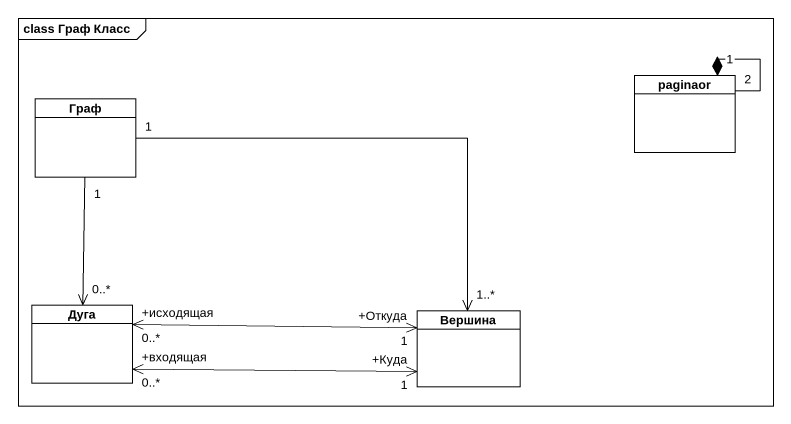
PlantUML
@startuml
mainframe class Граф Класс
hide circle
hide empty members
class Граф
class paginaor
class Дуга
class Вершина
Граф "1" --> "0..*" Дуга
Граф "1" -right-> "1..*" Вершина
paginaor "2" --* "1" paginaor
Дуга "+входящая\n0..*" <-right-> "+Куда\n1" Вершина
Дуга "+исходящая\n0..*" <-right-> "+Откуда\n1" Вершина
@enduml
